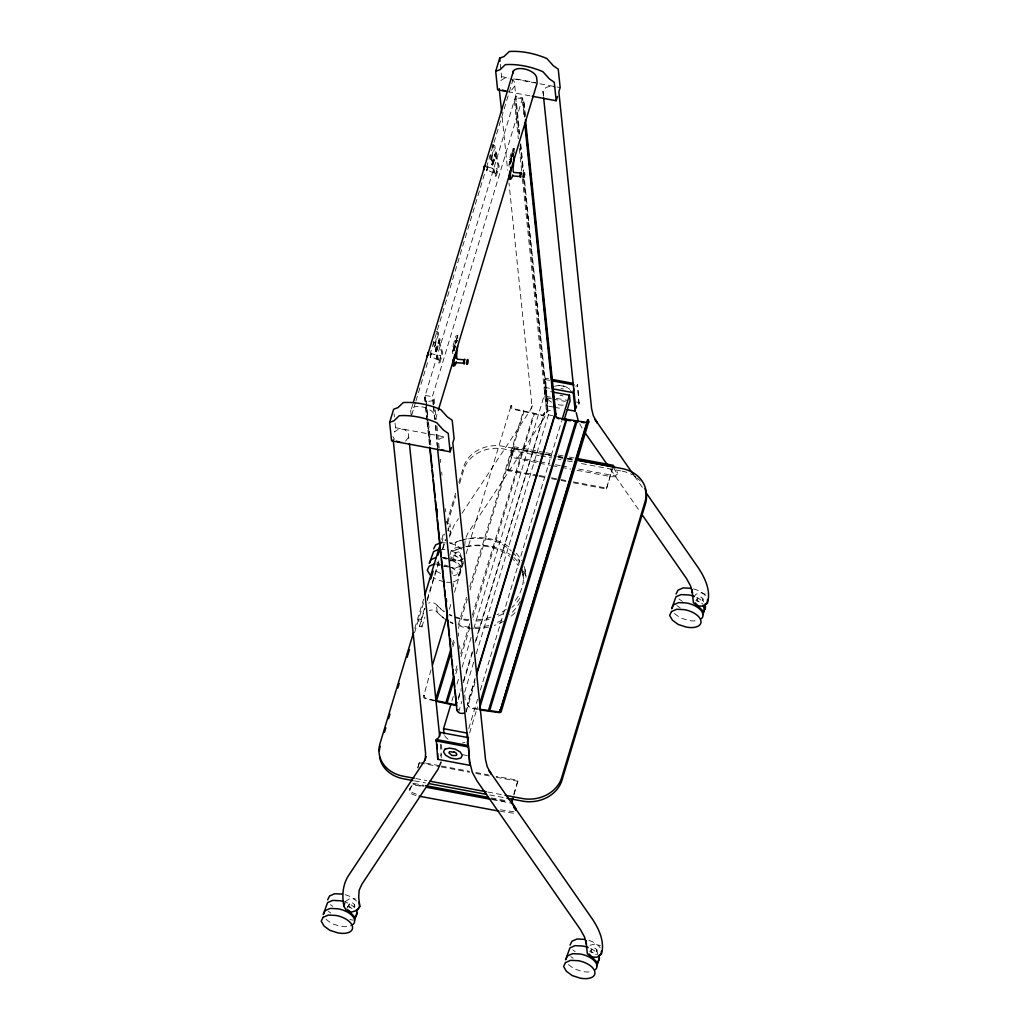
<?xml version="1.0" encoding="UTF-8"?>
<svg xmlns="http://www.w3.org/2000/svg" width="1030" height="1030" viewBox="0 0 1030 1030"><rect width="100%" height="100%" fill="white"/><g stroke="black" fill="none" stroke-linecap="round" stroke-linejoin="round"><path stroke-width="0.75" stroke-dasharray="5 3.75" d="M441.265 757.964L440.467 744.278M464.762 545.874L465.187 539.269L467.839 533.295L543.956 418.373L547.123 410.983L547.509 402.807L524.373 178.834M438.445 340.956L441.767 352.736L438.793 363.049L435.278 351.539L438.935 340.196A9.721 4.957 16.8 0 0 437.93 336.475L436.823 331.776M494.876 154.152L498.185 165.946L495.211 176.259L491.709 164.749L495.353 153.393A9.721 4.957 16.8 0 0 494.349 149.685L493.254 144.985M436.617 331.377L438.458 332.664L438.857 336.54A10.686 5.446 16.8 0 1 439.424 341.226L436.257 351.797L439.759 363.294L438.793 363.049M439.424 341.226L442.733 352.981L439.759 363.294M493.048 144.586L494.876 145.874L495.276 149.736A10.686 5.446 16.8 0 1 495.855 154.423L492.688 165.006L496.177 176.503L495.211 176.259M495.855 154.423L499.151 166.191L496.177 176.503M431.197 354.526L431.313 353.612L438.728 355.762L440.763 355.363L439.565 360.564L437.853 359.213L430.437 357.062L431.467 352.981L430.27 357.693L430.707 355.26M486.971 169.358L486.701 170.903L487.19 169.461M487.628 167.723L487.898 166.191L487.409 167.632M486.855 169.654L487.448 167.298M487.744 167.427L487.151 169.783M441.458 753.883L441.291 754.462A7.081 5.961 -5.9 0 1 440.595 755.84M546.608 405.794L547.69 402.215A7.081 5.961 -5.9 0 0 546.93 397.953L545.424 378.165L550.007 379.027M395.044 423.085L395.52 427.695L394.233 431.982L398.726 429.137L404.236 429.33L408.189 432.484L409.219 441.909M500.31 64.324L501.571 76.619L500.284 80.907L504.777 78.061L508.91 78.203M411.395 408.833L412.785 404.224M491.851 147.573L492.752 144.599M411.755 414.884L415.463 402.601M415.927 401.056L427.991 361.118M429.845 354.977L484.602 173.722M486.456 167.581L513.365 78.486L535.69 82.67M435.317 351.359A9.721 4.957 16.8 0 0 434.776 346.878L434.106 346.35L437.248 335.935M491.748 164.568A9.721 4.957 16.8 0 0 491.207 160.088L490.538 159.56L493.679 149.144M434.737 346.466L437.879 336.05M491.168 159.676L494.31 149.26M435.78 350.599L438.935 340.196M492.211 163.809L495.353 153.393M436.746 350.818L439.887 340.415M493.164 164.028L496.306 153.625M424.914 401.005L424.824 397.052L425.918 397.258L427.888 416.365M425.905 401.829L425.236 395.43L515.515 96.562L522.596 97.889L524.579 117.072M433.141 404.751L432.317 396.756L522.596 97.889M433.656 404.945L432.999 398.584L434.094 398.79L433.862 399.55A5.369 4.519 -5.9 0 1 428.493 401.121A5.369 4.519 -5.9 0 1 424.592 397.812M525.133 116.66L523.884 101.545A5.369 4.519 -5.9 0 0 519.983 98.249A5.369 4.519 -5.9 0 0 514.601 99.82M452.994 353.869A10.686 5.446 16.8 0 1 453.252 350.226L452.852 346.363L455.994 335.947L457.938 335.445L454.359 346.054L457.938 335.445M509.052 166.075A10.686 5.446 16.8 0 1 509.683 163.435L509.271 159.573L512.425 149.157L514.176 148.513L510.777 159.264L510.584 163.307M452.762 351.024L455.904 340.608M509.181 164.234L512.322 153.818M510.777 159.264L514.047 148.526M453.252 350.226L456.393 339.823L455.994 335.947M509.683 163.435L512.824 153.032L512.425 149.157M453.702 351.269L456.844 340.866M510.133 164.478L513.275 154.075M454.204 350.522L457.346 340.106A9.721 4.957 16.8 0 0 456.715 342.63M510.623 163.731L513.725 152.904M435.561 419.339L438.342 410.12M414.781 628.416L423.6 599.228M441.703 539.308L444.02 531.622M446.814 522.403L455.633 493.216M458.878 482.452L463.513 467.092A32.394 27.256 -5.9 0 1 502.91 446.273L543.634 453.895M414.536 632.755L423.819 602.022M441.484 543.557L444.355 534.029M447.522 523.549L455.891 495.855M459.612 483.546L463.783 469.706A32.394 27.256 -5.9 0 1 503.181 448.887L539.205 455.633M421.141 619.403L418.708 618.94L419.48 626.394L421.914 626.858L421.141 619.403L424.927 606.85M427.244 599.19L439.269 559.393M442.501 548.668L445.282 539.488M447.896 530.849L449.994 523.871L447.561 523.42M419.48 626.394L424.978 608.202M427.257 600.619L439.166 561.196M442.836 549.067L445.591 539.965M421.914 626.858L424.862 617.086M449.505 535.51L450.767 531.326L449.994 523.871M449.402 537.209L454.037 525.339L458.466 518.657M449.891 555.08L451.269 550.509L455.762 547.664L461.286 547.857M346.75 908.666L349.492 903.722L352.633 902.911L354.577 904.675L355.221 909.284M453.509 555.26L460.127 558.286L462.122 564.35L460.629 553.612L458.685 551.835L455.543 552.659L452.801 557.591L461.427 566.68M349.492 903.722L348.784 906.065L351.127 907.906L353.882 907.018L354.577 904.675M455.543 552.659L454.835 554.99L457.178 556.831L459.934 555.943L460.629 553.612M453.213 581.86A15.862 8.086 16.8 0 0 458.595 576.015L463.036 561.337A15.862 8.086 16.8 0 0 447.793 549.969M434.312 700.864L426.472 699.022A3.245 1.648 16.8 0 1 423.433 696.756L431.21 669.294M449.363 609.219L451.694 601.52M454.475 592.276L463.32 563.011M466.114 553.767L511.138 405.666M452.119 645.038L454.436 637.338M458.17 625.017L466.539 597.297M469.796 586.508L523.446 410.738L524.013 411.189L470.041 589.868M415.953 795.585L412.167 794.207L409.721 792.019L409.979 788.426L412.991 783.276L423.948 785.324M452.827 646.866L455.157 639.154M458.414 628.377L467.247 599.112M417.601 768.032L419.442 761.93L424.141 762.805M537.557 476.105L507.842 470.543L507.751 469.603L514.189 448.256L543.917 453.831M418.154 767.44L419.442 761.93M507.842 470.543L514.189 448.256L511.189 453.419L511.356 455.569L513.803 457.771L537.93 462.946M455.582 670.569L457.912 662.869M460.706 653.625L470.002 622.828M472.332 615.116L533.836 413.12L534.467 413.558L472.577 618.425M455.827 673.878L458.157 666.178M460.951 656.934L469.783 627.669M544.703 387.332L545.784 383.765A7.081 5.961 -5.9 0 0 545.024 379.504L545.424 378.165M451.913 701.005L453.303 696.396M457.011 684.113L459.329 676.427M462.11 667.208L471.392 636.489M473.71 628.815L545.643 390.718L551.591 391.838M458.363 697.825L461.157 688.581M463.487 680.882L472.319 651.617M475.113 642.372L544.445 412.863L475.075 644.072M458.324 699.525L461.118 690.28M463.436 682.581L472.744 651.771M523.536 178.847L547.741 413.017L546.647 412.824L546.879 412.052A5.369 4.519 -5.9 0 1 551.076 410.378M458.595 712.193L461.852 701.417M464.646 692.173L473.955 661.363M476.285 653.664L548.411 414.871L524.115 179.735M477.238 709.425L471.779 708.395A3.245 1.648 16.8 0 1 468.727 706.709L467.195 704.443L475.1 678.255M478.113 708.975L470.98 707.636A2.073 1.056 16.8 0 1 469.023 706.554L467.594 704.43L475.036 679.787M466.127 711.782L466.024 707.829M466.139 711.988L474.985 682.71M468.753 728.506L477.572 699.318M480.353 690.1L561.556 421.296M469.577 733.025L477.469 706.902M579.002 403.966L577.508 384.177L579.002 403.966A7.081 5.961 -5.9 0 0 577.637 404.919M513.841 794.104L517.987 780.38L496.087 776.285M573.53 482.838L606.387 488.993L612.271 468.238M513.931 795.031L517.987 780.38M606.387 488.993L612.374 469.178M577.07 470.285L611.498 476.723L615.142 476.748L617.227 475.409L617.382 471.792M591.851 948.991L591.143 951.321L593.486 953.162L596.228 952.274L596.937 949.943L594.992 948.167L591.851 948.991L589.817 951.591L596.434 954.617M697.902 597.915L697.194 600.245L699.537 602.099L702.28 601.198L702.988 598.868L701.044 597.091L697.902 597.915L695.868 600.516L702.486 603.554M430.991 354.423L431.313 353.612M430.759 356.251L430.437 357.062M423.304 695.482L424.309 695.482L424.566 696.962A2.073 1.056 16.8 0 0 426.51 698.417L435.368 700.49M409.554 789.856L412.567 784.706L423.51 786.753M487.615 167.014L495.16 168.972L497.194 168.572L495.984 173.774L486.855 170.014M544.445 412.863L543.402 414.511A2.073 1.056 16.8 0 1 541.6 414.897L513.983 408.833A2.073 1.056 16.8 0 1 512.039 407.378L511.485 405.73M544.87 413.017L543.75 414.794A3.245 1.648 16.8 0 1 540.93 415.386L513.957 409.438A3.245 1.648 16.8 0 1 510.906 407.172L510.777 405.897M462.007 513.313L530.154 410.416L532.716 404.365L531.338 408.923L531.635 402.241L508.987 183.07M511.653 89.983L514.781 86.044L514.24 81.409L510.288 78.254M543.48 96.125L542.977 91.322L546.106 87.37L551.436 85.966L555.209 87.293M408.73 437.106L405.601 441.059L401.61 442.115M693.679 597.194L696.023 594.233L701.353 592.817L706.387 594.593M617.665 473.967L615.58 475.319L611.936 475.294L577.495 468.843M345.217 901.585L349.711 898.739L355.234 898.933M509.271 159.573L511.215 159.058M452.852 346.363L454.488 345.719M462.637 559.586L457.307 561.002L452.273 559.213L450.677 556.457M589.971 945.308L595.301 943.892L600.336 945.669M554.552 386.392C559.741 384.254 565.47 385.902 569.757 389.237L571.869 392.649M513.944 811.756L499.344 809.683M513.519 813.185L500.477 811.408M440.763 542.656L445.398 542.887M440.299 549.402L444.921 549.634M434.312 564.002L440.492 564.298M501.571 76.619L507.803 77.791M514.034 78.962L560.153 87.589M507.842 91.683L530.707 95.957M523.652 102.318L522.545 102.112L524.038 116.454M545.024 379.504L549.608 380.366M559.045 385.375L564.865 386.456M561.015 388.555L563.474 389.018M549.402 388.22L544.329 387.267L546.235 405.717L552.878 406.966M560.075 395.314L562.985 395.855M547.329 396.627L550.381 397.194M556.496 398.34L567.195 400.335M576.349 402.06L579.414 402.627M546.93 397.953L551.514 398.816M553.033 399.099L565.264 401.391M554.449 407.262L562.277 408.73M510.867 405.73L511.781 405.897M548.411 414.871L552.659 415.669M425.236 395.43L432.317 396.756M544.342 452.402L514.627 446.827L511.614 451.99L511.781 454.14L514.24 456.342L518.013 457.706L538.368 461.517M545.913 452.685L552.17 453.857M558.427 455.028L563.114 455.917M569.371 457.088L574.058 457.964M545.475 454.114L551.732 455.286M557.99 456.457L565.805 457.925M567.376 458.221L573.633 459.393M545.192 454.191L556.161 456.251M557.732 456.535L565.56 458.002M567.131 458.298L574.959 459.766M514.292 449.196L551.835 456.226M558.093 457.397L565.908 458.865M567.466 459.148L572.165 460.037M395.52 427.695L445.385 437.029L440.055 438.445L436.926 442.398L437.467 447.02M540.763 455.93L551.732 457.977M558.003 459.148L561.131 459.74M567.401 460.912L573.659 462.084M581.486 463.552L620.652 470.877M539.926 461.813L549.325 463.577M555.582 464.749L560.281 465.624M561.839 465.921L569.667 467.388M539.501 463.243L550.458 465.29M552.016 465.586L559.844 467.054M561.414 467.35L570.8 469.101M507.751 469.603L537.467 475.178M539.025 475.461L545.282 476.632M551.539 477.804L559.367 479.272M560.925 479.568L567.182 480.74M573.44 481.911L606.284 488.065M539.128 476.401L545.385 477.572M551.642 478.744L559.457 480.212M561.028 480.495L567.285 481.667M450.767 531.326L448.333 530.862L447.715 524.901M442.668 557.526L463.036 561.337A15.862 8.086 16.8 0 1 451.488 567.569A15.862 8.086 16.8 0 1 458.595 576.015M437.119 564.942L440.248 565.534M441.819 565.831L460.616 569.345A15.862 8.086 16.8 0 1 453.573 575.5M423.394 695.314L424.309 695.482M462.728 754.707L467.427 755.582M425.699 763.101L439.771 765.741M441.342 766.024L469.5 771.303M475.757 772.474L488.272 774.817M419.545 762.857L439.874 766.668M441.432 766.964L469.59 772.23M475.847 773.401L489.932 776.041M496.177 777.212L518.077 781.319M415.772 778.551L426.742 780.598M487.821 792.044L503.49 794.98M414.472 780.869L425.442 782.916M489.662 794.941L505.318 797.877M491.207 797.915L505.279 800.555M424.038 786.263L413.094 784.203L412.991 783.276M491.297 798.855L506.94 801.778M492.34 799.641L511.099 803.155M349.865 919.545L352.994 920.125M442.346 557.887L446.312 559.161M444.303 565.831L448.269 567.118M440.557 573.414L435.574 570.852M443.84 581.796L435.896 579.233L433.566 577.521M416.39 794.156L412.605 792.778L410.146 790.589L409.979 788.426M347.458 906.336L354.075 909.361M568.341 388.323L569.757 389.237M433.476 341.793L435.304 343.08L435.703 346.943A10.686 5.446 16.8 0 1 436.282 351.629M678.873 598.855L682.375 601.43M676.865 605.524L680.354 608.099M674.444 613.532L680.264 617.82L688.207 620.382A15.862 8.086 16.8 0 0 695.932 620.755M436.836 561.981L440.325 564.556M572.822 949.93L575.152 951.643M570.813 956.6L573.144 958.312M568.393 964.608L574.212 968.895L582.156 971.445A15.862 8.086 16.8 0 0 589.881 971.831M330.476 904.675L332.793 906.387M328.454 911.344L330.785 913.056M326.034 919.339L331.853 923.64L339.797 926.189A15.862 8.086 16.8 0 0 353.058 924.399M634.48 476.092L642.707 487.911M610.507 469.307L639.772 511.369M613.584 468.019L616.944 473.221L617.227 475.409M392.855 436.553L394.439 439.308M579.684 423.665L583.07 429.871M702.988 598.868L703.413 601.932M596.937 949.943L597.58 954.54M542.977 91.322L543.518 95.945M523.884 101.545L525.364 115.888M514.781 86.044L519.738 134.029M520.729 143.634L523.536 170.826M515.515 96.562L519.326 133.346M520.485 144.548L523.292 171.74M545.643 390.718L546.17 395.945A12.309 6.27 16.8 0 0 554.153 403.438M518.927 134.235L515.476 100.786L514.369 100.58L518.322 138.818M520.086 145.397L522.545 169.293M519.313 148.371L521.618 170.671M522.442 178.641L546.647 412.824M513.931 148.861L514.356 153.019M502.202 117.472L507.661 170.272M491.735 156.277L492.134 160.152A10.686 5.446 16.8 0 1 492.713 164.839M490.113 155.388L490.538 159.56M525.004 569.487L525.776 576.942A49.427 41.599 -5.9 0 0 523.716 570.942M522.493 569.603L523.266 577.058M457.5 335.651L457.784 338.419M433.681 342.192L434.106 346.35M434.094 398.79L434.583 403.567M435.239 409.94L436.231 419.493M436.887 425.866L439.192 448.166M440.351 459.316L440.673 462.509M441.664 472.062L441.999 475.255M445.449 508.704L445.784 511.884M446.763 521.45L447.097 524.631M450.548 558.093L450.882 561.273M451.874 570.826L452.196 574.019M453.187 583.572L453.522 586.765M458.286 632.961L458.62 636.141M459.612 645.707L459.934 648.887M464.71 695.096L465.2 699.872M433.823 406.541L434.956 419.571M435.793 425.66L438.098 447.96M433.308 406.348L434.634 419.146M435.291 425.545L437.428 447.187M428.544 422.738L430.849 445.05M426.072 403.425L427.553 417.82M427.72 419.416L430.36 445.012M424.824 397.052L425.648 405.009M425.802 406.605L429.755 444.844M425.57 407.378L426.896 420.111M427.051 421.708L429.523 445.604M411.15 415.116L410.751 411.202A12.309 6.27 16.8 0 1 421.965 406.811A12.309 6.27 16.8 0 1 434.557 415.656M441.355 744.664L441.831 749.286M394.091 413.867L394.413 416.944M513.133 155.839A9.721 4.957 16.8 0 1 513.777 153.316M512.567 156.663A10.686 5.446 16.8 0 1 512.824 153.032M455.775 342.462A10.686 5.446 16.8 0 1 456.393 339.823M590.718 948.591A15.862 8.086 16.8 0 1 596.937 952.956M696.769 597.516A15.862 8.086 16.8 0 1 702.988 601.881M693.538 588.89A15.862 8.086 16.8 0 1 707.404 599.923M444.046 557.706A15.862 8.086 16.8 0 1 449.479 559.187M451.99 560.269A15.862 8.086 16.8 0 1 460.616 569.345M588.864 940.377A15.862 8.086 16.8 0 1 601.147 949.879M343.119 901.379A15.862 8.086 16.8 0 1 354.577 907.7M464.903 742.36A12.309 6.27 16.8 0 1 462.534 742.952M448.063 739.205A12.309 6.27 16.8 0 1 444.097 733.875M449.814 543.299A15.862 8.086 16.8 0 1 462.637 549.956M463.539 558.659A15.862 8.086 16.8 0 1 450.29 560.436M444.728 564.981A15.862 8.086 16.8 0 1 449.981 566.938M451.552 582.169A15.862 8.086 16.8 0 1 445.423 582.066M519.88 598.16A49.427 41.599 -5.9 0 1 511.974 607.378M502.923 613.816A49.427 41.599 -5.9 0 1 496.306 616.957M489.25 619.236A49.427 41.599 -5.9 0 1 474.431 621.013M468.483 620.652A49.427 41.599 -5.9 0 1 449.415 614.884M444.175 611.653A49.427 41.599 -5.9 0 1 436.385 604.597A6.476 5.446 -5.9 0 0 428.557 603.117M460.668 540.402A49.427 41.599 -5.9 0 0 455.144 542.488A6.476 5.446 -5.9 0 1 449.518 542.54M462.097 539.965A49.427 41.599 -5.9 0 1 510.713 548.166M516.223 553.239A49.427 41.599 -5.9 0 1 521.502 560.59M524.115 566.461A49.427 41.599 -5.9 0 1 526.008 577.302M514.974 612.708A49.427 41.599 -5.9 0 1 510.326 616.854M503.696 621.27A49.427 41.599 -5.9 0 1 494.284 625.429M488.581 627.025A49.427 41.599 -5.9 0 1 475.19 628.467M472.229 628.364A49.427 41.599 -5.9 0 1 460.577 626.433M453.033 623.716A49.427 41.599 -5.9 0 1 450.187 622.326M446.209 619.97A49.427 41.599 -5.9 0 1 437.145 612.052A6.476 5.446 -5.9 0 0 429.33 610.558M464.311 547.02A49.427 41.599 -5.9 0 0 455.917 549.943A6.476 5.446 -5.9 0 1 450.29 549.994M465.766 546.66A49.427 41.599 -5.9 0 1 510.275 554.707M513.803 557.526A49.427 41.599 -5.9 0 1 519.777 564.118M520.356 601.108A48.397 40.737 -5.9 0 1 509.502 614.781M501.932 620.073A48.397 40.737 -5.9 0 1 494.825 623.459M488.748 625.429A48.397 40.737 -5.9 0 1 474.418 627.309M469.629 627.128A48.397 40.737 -5.9 0 1 460.217 625.558M452.852 623.047A48.397 40.737 -5.9 0 1 450.059 621.747M443.673 617.871A48.397 40.737 -5.9 0 1 437.145 612.052L436.385 604.597A48.397 40.737 -5.9 0 0 444.123 611.279M460.384 548.308A48.397 40.737 -5.9 0 0 455.917 549.943L455.144 542.488A48.397 40.737 -5.9 0 1 511.344 550.973M466.642 546.724A48.397 40.737 -5.9 0 1 509.631 556.29M510.893 557.333A48.397 40.737 -5.9 0 1 518.348 565.74M522.429 574.122A48.397 40.737 -5.9 0 1 524.154 583.096M522.815 571.084A48.397 40.737 -5.9 0 1 514.009 602.087M506.335 609.232A48.397 40.737 -5.9 0 1 496.988 614.756M491.04 617.073A48.397 40.737 -5.9 0 1 473.646 619.854M468.856 619.674A48.397 40.737 -5.9 0 1 449.286 614.292M512.528 552.106A48.397 40.737 -5.9 0 1 519.893 562.354M622.223 471.173A32.394 27.256 -5.9 0 1 632.317 474.727M633.592 475.448A32.394 27.256 -5.9 0 1 636.012 477.07M637.158 477.984A32.394 27.256 -5.9 0 1 640.274 480.971M345.127 894.71A15.862 8.086 16.8 0 1 356.586 901.018M563.268 405.138A12.309 6.27 16.8 0 1 555.646 403.992M575.731 386.469A7.081 5.961 -5.9 0 1 577.096 385.503"/><path stroke-width="1.5" d="M425.287 759.998L425.583 753.316L393.177 439.746M457.629 346.144L456.638 355.53A6.322 1.777 -83.2 0 1 456.715 358.44M453.187 359.213L452.646 365.457A6.322 1.777 -83.2 0 0 454.037 365.174M509.786 171.044L509.077 178.666A6.322 1.777 -83.2 0 0 509.966 178.898M428.364 352.402L428.21 353.341C428.57 349.389 426.06 361.105 427.926 354.526M484.628 166.551C484.911 162.071 482.066 177.224 484.782 165.663M574.804 411.073L575.886 407.507A7.081 5.961 -5.9 0 1 576.581 406.129M451.423 447.522L450.136 451.81L391.555 440.84L389.649 422.39L393.615 409.258L397.966 407.61L403.219 402.588A46.26 23.574 16.8 0 1 440.814 409.631L447.329 416.867L452.196 420.227L454.101 438.664L452.801 442.952L485.542 759.715L487.254 766.784L491.194 774.045L489.108 770.633L592.443 919.172C599.151 929.266 605.061 942.192 601.353 954.372L596.846 957.231L591.336 957.025L587.383 953.883L585.98 940.879M502.55 90.061L506.322 91.4L497.606 89.764L495.7 71.315L499.666 58.182L504.018 56.547L509.271 51.513A46.26 23.574 16.8 0 1 546.866 58.556L553.38 65.791L558.247 69.152L560.153 87.589L558.852 91.876L591.593 408.652L593.306 415.708L597.245 422.982L595.16 419.571L633.566 474.766M413.249 402.691L513.481 70.903M438.342 410.12L537.184 82.941L536.643 77.726A12.309 6.27 16.8 0 0 524.051 68.881A12.309 6.27 16.8 0 0 512.824 73.259M532.227 96.254L556.187 100.734L557.475 96.447M413.391 633.025L379.98 743.647A32.394 27.256 -5.9 0 0 403.245 776.195L414.202 778.255M424.991 594.619L440.312 543.917M384.422 732.459L385.812 727.85M388.593 718.657L389.971 714.048M397.85 687.976L399.241 683.366M407.12 657.294L409.438 649.621M430.785 578.937L433.115 571.251M437.943 555.26L439.321 550.702M441.072 762.058L437.905 769.449L361.8 884.371L359.135 890.345L358.71 896.95L359.715 906.709L356.586 910.662L351.256 912.078L346.222 910.288L343.84 906.155L344.754 903.104M353.058 924.399A15.862 8.086 16.8 0 0 354.565 920.421L356.985 912.413A15.862 8.086 16.8 0 0 356.29 910.082M432.613 664.672L447.496 615.374M456.972 702.447L455.93 704.095A2.073 1.056 16.8 0 1 454.127 704.481L435.368 700.49L450.715 649.66M451.436 651.475L436.54 700.773L435.368 700.49M453.728 676.736L445.81 702.924L446.994 703.142L453.973 680.032M468.29 738.909L467.581 741.291A7.081 5.961 -5.9 0 0 468.341 745.553L469.847 765.342L437.763 759.329L436.257 739.54A7.081 5.961 -5.9 0 0 439.385 736.012L440.467 732.433M444.097 733.875L443.557 728.661L450.973 704.082M437.763 759.329L437.686 753.381M464.234 713.018A5.369 4.519 -5.9 0 1 456.856 710.056L458.183 709.49M476.967 672.088L554.668 414.858L556.496 416.97A2.073 1.056 16.8 0 0 558.466 418.051L585.89 422.3A2.073 1.056 16.8 0 0 587.602 421.527L587.834 420.034M476.439 675.165L555.067 414.845M524.695 122.828L554.822 414.343L556.149 413.79M562.019 419.764L569.448 395.185L553.071 392.121M564.234 419.661L569.345 402.769A12.309 6.27 16.8 0 0 569.989 400.4L569.448 395.185M572.899 392.623L573.98 389.044M479.98 702.808L566.152 419.171L566.77 419.609L479.298 709.194L498.404 711.885A2.073 1.056 16.8 0 0 500.129 711.112L587.602 421.527M469.847 765.342L468.341 745.553L436.257 739.54M500.129 711.112L587.473 420.253M479.954 709.928L498.572 712.528A3.245 1.648 16.8 0 0 501.25 711.331L588.735 421.746L588.182 420.098M513.017 798.083L511.627 802.666L512.451 798.675M595.417 969.668A15.862 8.086 16.8 0 0 596.924 965.677L599.344 957.668A15.862 8.086 16.8 0 0 598.649 955.338M701.469 618.592A15.862 8.086 16.8 0 0 702.975 614.601L705.396 606.606A15.862 8.086 16.8 0 0 704.7 604.262M426.15 756.651L424.103 761.492L347.986 876.414C342.565 885.388 341.986 896.049 343.84 906.155M433.72 548.81L435.626 544.896L440.763 542.656M327.669 899.872L329.574 895.958L334.711 893.731L342.436 894.104M676.079 594.065L677.985 590.151L683.122 587.911L690.847 588.297M570.028 945.141L571.933 941.227L577.07 938.987L584.795 939.36M449.544 751.694L448.926 752.853L451.887 755.466L456.251 755.492L456.882 754.346L455.981 752.904L453.908 751.72M499.988 709.837L500.992 709.85L501.25 711.331M521.219 173.349L520.549 176.581L513.288 175.976M456.856 362.766L464.388 363.191M438.754 549.325L433.604 551.565L429.291 563.474L431.184 559.573L436.334 557.333M434.312 564.002L429.175 566.243L427.27 570.157L430.077 574.946M495.7 71.315L500.039 69.68L505.305 64.658A46.26 23.574 16.8 0 1 542.887 71.688L549.415 78.924L554.282 82.284L556.187 100.734M389.649 422.39L394.001 420.755L399.254 415.721A46.26 23.574 16.8 0 1 436.836 422.764L443.364 429.999L448.23 433.36L450.136 451.81M441.419 450.174L444.175 450.277M513.738 172.448L521 173.04M457.32 359.238L464.582 359.843L464.118 363.371M567.44 420.343L570.543 420.781M573.646 421.219L578.294 421.862M581.396 422.3L584.499 422.725M551.539 379.31L572.925 383.315M552.659 380.933L574.045 384.937M552.544 388.799L573.272 392.688L575.178 411.137L566.976 409.605M587.564 420.098L588.465 420.266M561.981 419.326L564.71 419.841M577.186 458.543L613.172 465.29L614.859 467.89M576.761 459.972L612.734 466.719M576.53 460.062L621.953 468.56A32.394 27.256 -5.9 0 1 645.218 501.121L561.672 777.676A32.394 27.256 -5.9 0 1 522.287 798.495L505.06 795.263M500.078 709.67L500.992 709.85M443.557 728.661L467.363 733.115M440.08 732.369L468.65 737.712M435.857 740.879L467.942 746.879M450.509 751.72L453.895 752.351M429.871 781.191L486.263 791.748M412.914 780.573L403.515 778.809A32.394 27.256 -5.9 0 1 379.542 756.921M428.57 783.508L486.533 794.362M506.889 798.173L522.558 801.108A32.394 27.256 -5.9 0 0 561.942 780.289L645.488 503.722A32.394 27.256 -5.9 0 0 644.973 488.645M425.506 785.62L488.078 797.336M426.639 787.345L490.769 799.344M419.081 796.164L498.919 811.125M435.87 701.224L453.458 704.971A3.245 1.648 16.8 0 0 456.277 704.366M396.498 441.136L400.271 442.475M695.16 602.859L703.773 611.936M589.109 953.922L597.722 963.011M347.715 909.619L355.376 917.756M523.51 177.495L523.098 176.143A2.433 0.682 -83.2 0 1 523.897 172.77A2.433 0.682 -83.2 0 1 524.54 174.83A2.433 0.682 -83.2 0 1 523.51 177.495L523.201 176.941M467.092 364.285L466.667 362.933A2.433 0.682 -83.2 0 1 467.466 359.56A2.433 0.682 -83.2 0 1 468.109 361.633A2.433 0.682 -83.2 0 1 467.092 364.285L466.783 363.745M645.462 491.864L698.495 568.097C705.202 578.203 711.112 591.13 707.404 603.297L702.898 606.155L697.387 605.962L693.435 602.808L692.031 589.804M584.898 432.497L607.752 465.367M641.6 513.996L686.405 578.397L690.538 585.812L692.43 593.035L692.07 589.958M510.365 167.208L511.086 168.379L510.017 178.782A6.322 1.777 -83.2 0 0 512.721 174.894M554.668 414.858L556.2 417.124A3.245 1.648 16.8 0 0 559.264 418.824M511.537 801.726L515.747 808.241L516.03 810.417M513.635 807.057L515.322 809.67M702.975 605.061L704.481 609.606M454.603 354.977L453.599 365.573A6.322 1.777 -83.2 0 0 456.29 361.685M576.246 412.721L578.332 421.18M470.195 763.784L472.281 772.242L477.019 780.946L580.354 929.472L584.486 936.888L586.379 944.111L586.019 941.021M359.174 902.087L359.715 906.709M543.634 97.721L575.706 408.086M525.455 119.841L555.917 414.549M525.249 123.471L525.905 129.87M526.24 133.076L529.047 160.268M529.381 163.461L530.038 169.86M530.373 173.066L532.188 190.653M532.523 193.859L533.18 200.258M533.514 203.451L534.171 209.85M534.506 213.055L536.321 230.643M536.656 233.849L539.295 259.444M539.63 262.637L541.445 280.237M541.78 283.43L542.437 289.829M542.771 293.035L545.578 320.227M545.913 323.42L548.552 349.016M548.887 352.221L550.702 369.809M551.037 373.015L551.694 379.413M552.029 382.606L554.835 409.798M555.17 413.004L555.492 416.197M499.666 58.182L499.988 61.259M499.228 88.67L501.713 112.669M467.491 734.416L467.903 738.343M437.583 448.797L468.174 744.754M436.978 509L437.312 512.193M446.235 598.572L446.569 601.765M450.368 638.561L450.702 641.754M430.257 449.621L432.059 467.144M432.394 470.324L433.051 476.697M433.385 479.89L435.188 497.413M435.523 500.593L437.171 516.519M437.493 519.712L440.299 546.788M440.621 549.981L441.278 556.355M441.613 559.535L444.406 586.624M444.741 589.804L445.398 596.177M445.733 599.37L447.535 616.893M447.87 620.073L449.518 635.999M449.84 639.192L451.655 656.715M451.977 659.895L452.646 666.268M452.968 669.461L454.784 686.984M455.106 690.164L456.754 706.104M429.69 447.2L456.856 710.056M409.386 443.505L439.643 736.283M436.733 744.162L437.209 748.771M513.506 156.805A9.721 4.957 16.8 0 0 514.163 157.77L513.056 168.727A6.322 1.777 -83.2 0 1 513.146 171.649M596.924 965.677A15.862 8.086 16.8 0 0 580.354 954.038L572.641 953.664L567.491 955.904L565.599 959.818L569.912 947.896L575.062 945.656L582.774 946.029A15.862 8.086 16.8 0 1 588.207 947.523M694.259 596.447A15.862 8.086 16.8 0 0 688.825 594.967L681.113 594.58L675.963 596.821L671.65 608.743L673.543 604.829L678.693 602.589L686.405 602.962A15.862 8.086 16.8 0 1 702.975 614.601M707.404 599.923A15.862 8.086 16.8 0 1 705.898 603.915M705.396 606.606A15.862 8.086 16.8 0 1 703.889 610.584M601.353 950.999A15.862 8.086 16.8 0 1 599.846 954.99M599.344 957.668A15.862 8.086 16.8 0 1 597.838 961.659M343.119 901.379A15.862 8.086 16.8 0 0 340.415 900.774L332.703 900.4L327.553 902.641L323.24 914.55L325.132 910.636L330.282 908.409L337.995 908.782A15.862 8.086 16.8 0 1 354.565 920.421M470.247 764.003A7.081 5.961 -5.9 0 1 469.577 762.664M379.336 750.806A32.394 27.256 -5.9 0 1 380.25 746.261M356.985 912.413A15.862 8.086 16.8 0 1 355.479 916.404M358.968 907.198A15.862 8.086 16.8 0 1 357.487 909.735M588.735 421.746A3.245 1.648 16.8 0 1 587.473 422.931M464.775 362.959A2.433 0.682 -83.2 0 1 463.745 363.603A2.433 0.682 -83.2 0 1 463.925 360.255A2.433 0.682 -83.2 0 1 464.955 359.599M520.832 176.98A2.433 0.682 -83.2 0 1 520.034 175.873A2.433 0.682 -83.2 0 1 520.716 172.641A2.433 0.682 -83.2 0 1 521.502 173.748M510.957 177.469A6.322 1.777 -83.2 0 1 510.468 178.37M455.788 356.779A6.322 1.777 -83.2 0 1 455.762 358.324M454.977 363.036A6.322 1.777 -83.2 0 1 454.526 364.26M575.95 420.91L488.478 710.494L489.649 710.661L577.122 421.077L575.95 420.91M323.124 917.318L321.218 921.219L324.025 926.022L329.845 930.309L337.789 932.858A15.862 8.086 16.8 0 0 352.543 927.09A15.862 8.086 16.8 0 0 335.986 915.451L328.261 915.078L323.124 917.318M671.534 611.498L669.629 615.412L672.436 620.202L678.255 624.489L686.199 627.051A15.862 8.086 16.8 0 0 700.954 621.283A15.862 8.086 16.8 0 0 684.396 609.644L676.671 609.258L671.534 611.498M565.483 962.574L563.577 966.488L566.384 971.277L572.204 975.565L580.148 978.127A15.862 8.086 16.8 0 0 594.902 972.346A15.862 8.086 16.8 0 0 578.345 960.707L570.62 960.333L565.483 962.574M444.986 749.106L443.505 751.836L445.617 755.248L450.509 758.016L456.316 759.11L460.822 758.093L462.303 755.351L460.191 751.952L455.299 749.171L449.479 748.089L444.986 749.106"/></g></svg>
